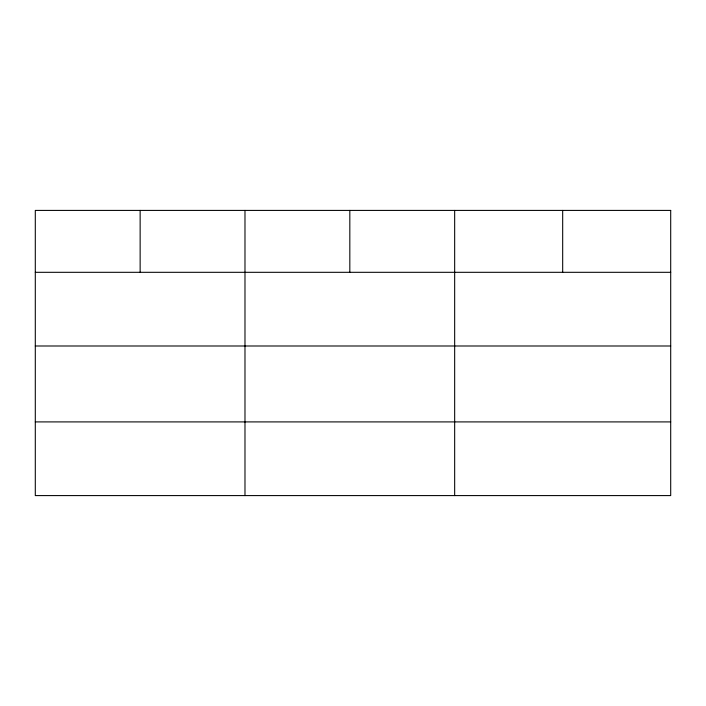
<?xml version="1.0" encoding="UTF-8"?>
<svg xmlns="http://www.w3.org/2000/svg" width="706" height="706" viewBox="0 0 706 706"><rect width="100%" height="100%" fill="white"/><g stroke="black" fill="none" stroke-linecap="round" stroke-linejoin="round"><path stroke-width="1.06" d="M35.3 272.313L670.7 272.313M35.3 345.993L670.7 345.993M35.3 421.906L670.7 421.906M562.682 210.414L562.682 272.313M454.664 210.414L454.664 495.586M349.823 210.414L349.823 272.313M244.982 210.414L244.982 495.586M140.141 210.414L140.141 272.313M670.7 210.414L35.3 210.414L35.3 495.586L670.7 495.586L670.7 210.414"/></g></svg>
